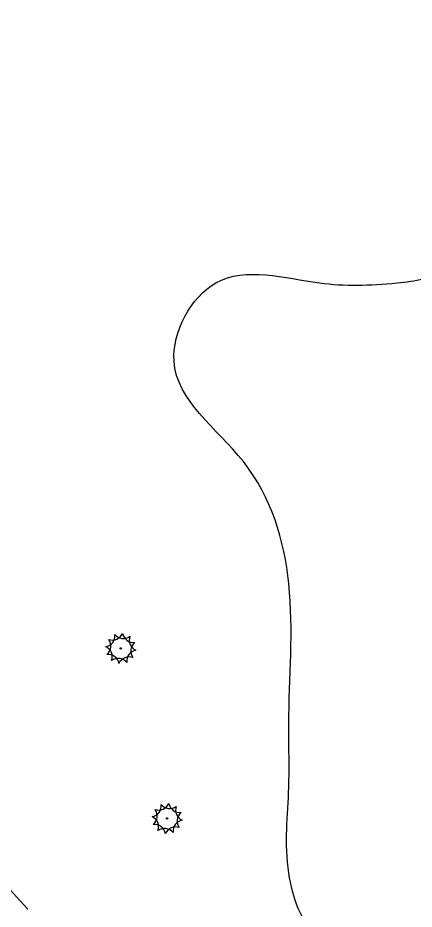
# Model space of a CAD drawing. Extents: x 99089 to 101049, y 99298 to 100905.
# Drawn here: x 100408.5 to 100548.5, y 99987.9 to 100302.6 of the extents above; entities that cross this region are included whole.
import ezdxf

# ---------------------------------------------------------------- set-up
doc = ezdxf.new("R2010")
doc.units = 0
doc.layers.add('Survey Exist Surface', color=7, linetype='Continuous')
doc.layers.add('Survey Exist Trees', color=7, linetype='Continuous')

msp = doc.modelspace()

# ---------------------------------------------------------------- linework, layer by layer
at = {"layer": 'Survey Exist Surface'}
msp.add_arc((104126.05, 103414.75), 5053.41, 220.50332, 222.69721, dxfattribs=at)
at = {"layer": 'Survey Exist Trees'}
for centre in [(100444.85, 100079.95), (100461.22, 100019.93)]:
    msp.add_circle(centre, 0.25, dxfattribs=at)
for centre, radius, start, end in [((100438.87, 100084.43), 3.93, 280.2067, 5.9716), ((100441.91, 100086.86), 3.93, 250.2113, 335.9762), ((100445.76, 100087.41), 3.93, 220.2113, 305.9762), ((100449.37, 100085.96), 3.93, 190.2113, 275.9762), ((100451.77, 100082.9), 3.93, 160.2113, 245.9762), ((100437.94, 100077), 3.93, 340.2113, 65.9762), ((100437.43, 100080.84), 3.93, 310.2067, 35.9716), ((100452.32, 100079.04), 3.94, 130.2511, 215.9272), ((100440.34, 100073.94), 3.93, 10.2113, 95.9762), ((100450.87, 100075.43), 3.94, 100.2511, 185.9272), ((100443.95, 100072.49), 3.93, 40.2113, 125.9762), ((100447.8, 100073.03), 3.93, 70.2113, 155.9762), ((100455.23, 100024.41), 3.93, 280.2067, 5.9716), ((100458.27, 100026.84), 3.93, 250.2113, 335.9762), ((100462.12, 100027.39), 3.93, 220.2113, 305.9762), ((100465.73, 100025.94), 3.93, 190.2113, 275.9762), ((100468.13, 100022.87), 3.93, 160.2113, 245.9762), ((100454.3, 100016.98), 3.93, 340.2113, 65.9762), ((100453.79, 100020.81), 3.93, 310.2067, 35.9716), ((100468.69, 100019.02), 3.94, 130.2511, 215.9272), ((100456.7, 100013.92), 3.93, 10.2113, 95.9762), ((100467.23, 100015.41), 3.94, 100.2511, 185.9272), ((100460.31, 100012.46), 3.93, 40.2113, 125.9762), ((100464.17, 100013.01), 3.93, 70.2113, 155.9762)]:
    msp.add_arc(centre, radius, start, end, dxfattribs=at)
for points in [[(100952.57, 99603.58), (100952.57, 99653.42), (100928.92, 99689.74), (100899.37, 99717.62), (100871.5, 99745.5), (100859.68, 99772.53), (100859.68, 99791.11), (100851.24, 99840.11), (100841.1, 99859.54), (100797.2, 99911.07), (100756.66, 99941.48), (100672.22, 99984.56), (100638.45, 100011.59), (100619.87, 100011.59), (100619.87, 99995.54), (100601.29, 99995.54), (100572.58, 99987.09), (100549.78, 99978.65), (100514.32, 99978.65), (100504.19, 100000.61), (100504.19, 100031.02), (100504.19, 100052.98), (100504.19, 100102.82), (100488.14, 100145.91), (100463.66, 100181.38), (100478.48, 100209.01), (100515.02, 100209.01), (100542.42, 100209.01), (100558.8, 100213.74), (100558.8, 100251.27), (100596.08, 100274.11), (100629.19, 100274.11), (100648.6, 100243.28), (100681.71, 100215.86), (100715.96, 100230.71), (100731.95, 100280.97), (100715.96, 100304.95), (100715.96, 100333.51)], [(99406.4, 99490.57), (99430.37, 99527.12), (99479.47, 99555.68), (99529.7, 99567.1), (99563.96, 99602.51), (99615.33, 99682.46), (99619.9, 99735), (99642.74, 99788.68), (99642.74, 99834.37), (99645.02, 99857.22), (99669, 99877.78), (99705.53, 99899.48), (99748.92, 99899.48), (99778.6, 99916.61), (99799.15, 99910.9), (99810.57, 99898.33), (99831.12, 99899.48), (99865.37, 99926.89), (99912.18, 99971.43), (99951, 100007.98), (99964.7, 100005.7), (99971.55, 99995.42), (99990.96, 99969.15), (100030.92, 99982.86), (100057.18, 100012.55), (100096, 99993.14), (100126.83, 99979.43), (100169.07, 99984), (100185.06, 99978.29), (100218.17, 99904.05), (100201.04, 99856.07), (100175.92, 99801.25), (100206.75, 99786.4), (100246.71, 99781.83), (100269.54, 99705.31), (100299.23, 99633.35), (100383.72, 99567.1), (100413.4, 99565.96), (100443.09, 99561.39), (100501.32, 99509.99), (100485.33, 99433.46), (100478.48, 99378.64), (100529.86, 99378.64), (100567.54, 99356.94), (100598.36, 99343.23), (100616.63, 99297.54)]]:
    msp.add_spline(points, degree=3, dxfattribs=at)

doc.saveas('drawing.dxf')
